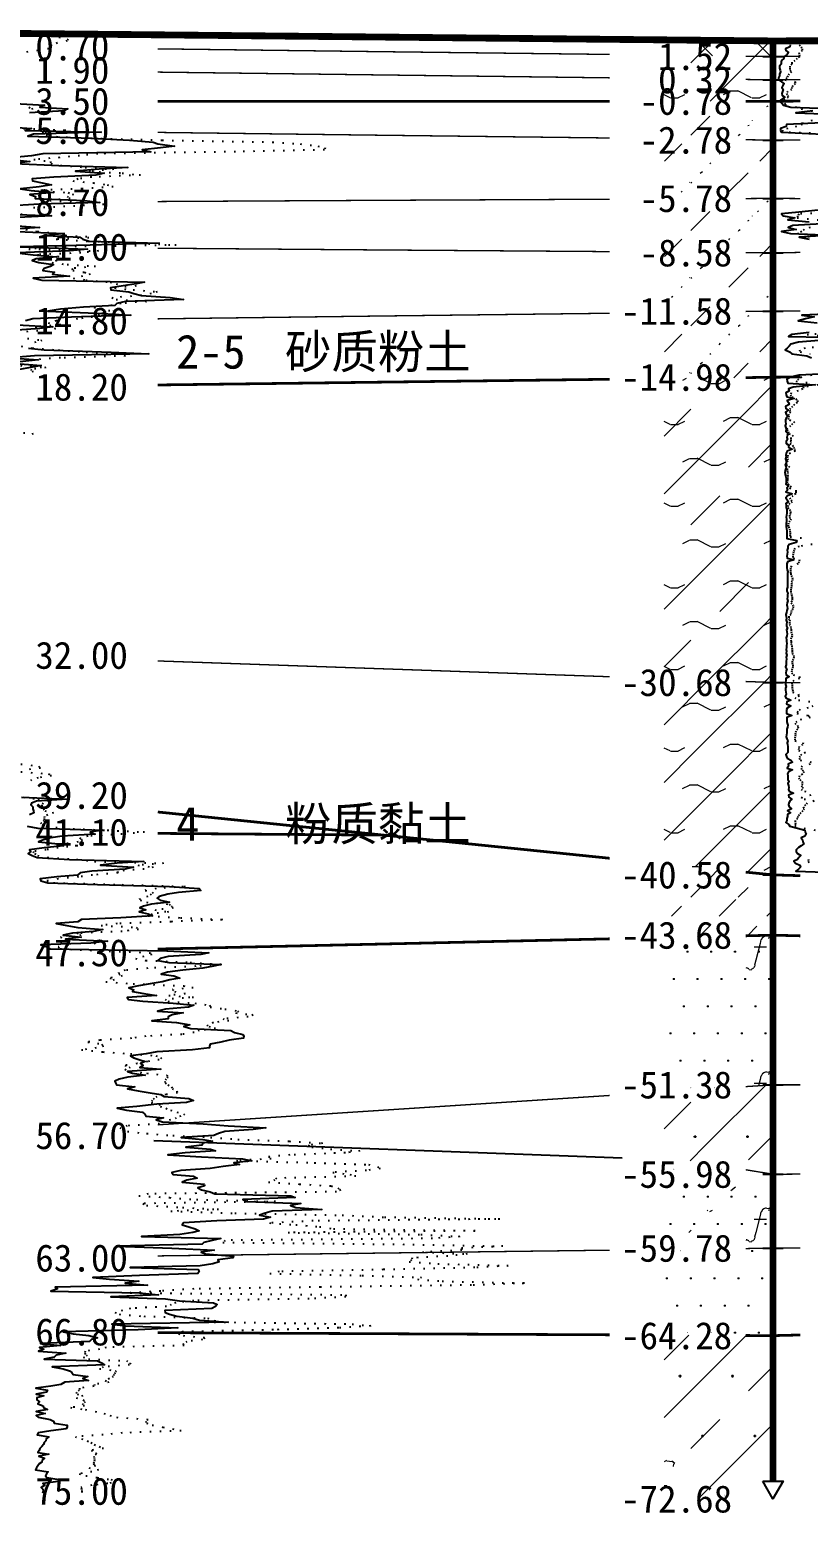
# Model space of a CAD drawing. Extents: x -37 to 3540, y -1485 to 297.
# Drawn here: x 313.9 to 371, y -782.7 to -673.2 of the extents above; entities that cross this region are included whole.
import ezdxf
from ezdxf.enums import TextEntityAlignment as Align

# ---------------------------------------------------------------- set-up
doc = ezdxf.new("R2010")
doc.units = 0
doc.linetypes.add('DOT', pattern=[6.35, 0, -6.35])
for name, color, linetype in [('CURVE', 200, 'CONTINUOUS'), ('HOLE', 41, 'CONTINUOUS'), ('STRATUM', 241, 'CONTINUOUS')]:
    doc.layers.add(name, color=color, linetype=linetype)
doc.layers.add('HATCH', color=7, linetype='CONTINUOUS', lineweight=13)
doc.styles.add('ST', font='')
doc.styles.get('ST').set_extended_font_data('SimSun')
pattern_1 = [(45, (117.408, -891), (-4.24264, 4.24264), [10, 0]), (45, (118.469, -894.182), (-2.12132, 6.36396), [3, -3])]
pattern_2 = [(45, (117.408, -891), (-4.24264, 4.24264), [10, 0]), (45, (118.469, -894.182), (-2.12132, 6.36396), [3, -3]), (26.565, (118.4823, -891.2536), (5.999823, 5.999812), [0.567, -12.849]), (0, (117.9153, -891.2536), (0, 6), [0.567, -5.433]), (26.565, (115.827, -891), (5.999823, 5.999812), [0.567, -12.849]), (0, (116.334, -890.7464), (0, 6), [0.567, -5.433]), (153.435, (117.9153, -891.2536), (-5.999818, -5e-06), [1.134, -12.2826]), (26.565, (121.4823, -888.2536), (5.999823, 5.999812), [0.567, -12.849]), (0, (120.9153, -888.2536), (0, 6), [0.567, -5.433]), (26.565, (118.827, -888), (5.999823, 5.999812), [0.567, -12.849]), (0, (119.334, -887.7464), (0, 6), [0.567, -5.433]), (153.435, (120.9153, -888.2536), (-5.999818, -5e-06), [1.134, -12.2826])]
pattern_3 = [(45, (117.408, -891), (-7e-07, 6.99998), [1.97196, -7.92754]), (45, (120.221, -888.171), (-7e-07, 6.99998), [1.99367, -7.90583]), (45, (122.4757, -885.918), (-7e-07, 6.99998), [1.81361, -8.08588]), (26.565, (117.4082, -887.5), (7, 7), [0.0965, -15.55598]), (36.8699, (118.1082, -886.8), (7, 7), [0.19775, -34.80225]), (315, (120.908, -884.024), (6.99998, 1e-06), [0.03305, -9.86644]), (26.565, (120.9082, -891), (7, 7), [0.14475, -15.50773]), (26.565, (121.6082, -890.3), (7, 7), [0.10528, -15.5472]), (90, (121.958, -889.95), (-7, -5e-07), [0.02877, -6.97123]), (26.565, (122.3082, -889.6), (7, 7), [0.09101, -31.21394]), (36.8699, (123.0082, -888.9), (7, 7), [0.11069, -34.88931]), (45, (123.708, -888.2), (-2e-07, 6.99998), [0.10911, -9.79038]), (315, (124.3223, -887.452), (6.99998, 1e-06), [0.03305, -9.86644]), (36.8699, (118.8082, -886.1), (7, 7), [0.10224, -34.89776]), (53.1301, (119.5082, -885.4), (14, 21), [0.13438, -34.86562]), (53.1301, (120.2082, -884.7), (14, 21), [0.12625, -34.87375])]
pattern_4 = [(82.875, (116.5736, -892.206), (0.000369, 10.0001764), [0.0893, -80.5337]), (143.13, (116.6746, -892.2818), (-29.999964, 20.000054), [0.12627, -49.87373]), (172.875, (116.8518, -892.304), (-70.0002457, 9.9996603), [0.17857, -80.44443]), (206.565, (117.0302, -892.2147), (-9.999705, -9.99969), [0.19954, -22.16046]), (243.435, (117.1195, -892.0363), (9e-06, -9.999696), [0.19954, -22.16146]), (255.964, (117.2088, -891.679), (-0.0002, -9.999501), [0.36813, -40.86287]), (255.964, (117.5188, -890.439), (-0.0002, -9.999501), [1.27838, -39.95262]), (255.964, (117.5873, -890.165), (-0.0002, -9.999501), [0.28235, -40.94865]), (216.87, (117.7775, -889.9108), (-9.999982, -10.000018), [0.12627, -49.87373]), (243.435, (117.6765, -889.9865), (9e-06, -9.999696), [0.19954, -22.16146]), (206.565, (117.956, -889.8215), (-9.999705, -9.99969), [0.19954, -22.16046]), (172.875, (118.1332, -889.8437), (-70.0002457, 9.9996603), [0.17857, -80.44443]), (143.13, (118.2342, -889.9194), (-29.999964, 20.000054), [0.12627, -49.87373]), (82.875, (118.2231, -890.008), (0.000369, 10.0001764), [0.0893, -80.5337]), (0, (117.078, -890.66), (0, 10), [0.89286, -9.10714]), (0, (117.4332, -891), (1, 2), [0, -1.75]), (0, (117.4082, -890.975), (1, 2), [0, -1.75]), (0, (117.4082, -891), (1, 2), [0, -1.75]), (0, (117.3832, -891), (1, 2), [0, -1.75]), (0, (117.4082, -891.025), (1, 2), [0, -1.75])]
pattern_5 = [(82.875, (115.572, -893.6533), (0.000812, 22.000388), [0.1964, -177.1742]), (143.13, (115.7943, -893.82), (-65.99992, 44.00012), [0.2778, -109.7222]), (172.875, (116.184, -893.8687), (-154.00054, 21.999253), [0.3929, -176.9777]), (206.565, (116.577, -893.672), (-21.99935, -21.9993), [0.439, -48.753]), (243.435, (116.773, -893.28), (2e-05, -21.99933), [0.439, -48.7552]), (255.964, (116.9695, -892.494), (-0.00044, -21.9989), [0.8099, -89.8983]), (255.964, (117.6516, -889.7656), (-0.00044, -21.9989), [2.8124, -87.8958]), (255.964, (117.802, -889.163), (-0.00044, -21.9989), [0.6212, -90.087]), (216.87, (118.2208, -888.6037), (-21.99996, -22.00004), [0.2778, -109.7222]), (243.435, (117.999, -888.77), (2e-05, -21.99933), [0.439, -48.7552]), (206.565, (118.613, -888.407), (-21.99935, -21.9993), [0.439, -48.753]), (172.875, (119.0032, -888.456), (-154.00054, 21.999253), [0.3929, -176.9777]), (143.13, (119.2255, -888.6228), (-65.99992, 44.00012), [0.2778, -109.7222]), (82.875, (119.201, -888.8177), (0.000812, 22.000388), [0.1964, -177.1742]), (0, (116.683, -890.252), (0, 22), [1.9643, -20.0357]), (0, (117.463, -891), (2.2, 4.4), [0, -3.85]), (0, (117.408, -890.945), (2.2, 4.4), [0, -3.85]), (0, (117.408, -891), (2.2, 4.4), [0, -3.85]), (0, (117.353, -891), (2.2, 4.4), [0, -3.85]), (0, (117.408, -891.055), (2.2, 4.4), [0, -3.85])]

msp = doc.modelspace()

# ---------------------------------------------------------------- hatches: boundary and pattern name
at = {"layer": 'HATCH'}
h = msp.add_hatch(dxfattribs=at)
h.set_pattern_fill('STT', color=50, style=0)
h.set_pattern_definition([(45, (117.4082, -891), (-2.12132, 2.12132), [10, 0]), (135, (117.4082, -891), (-2.12132, -2.12132), [10, 0])])
h.paths.add_polyline_path([(368.46, -674.07), (360.46, -673.99), (360.46, -675.11), (368.46, -675.21)])
h.paths.add_polyline_path([(359.25, -676.7), (365.94, -676.7), (365.94, -673.78), (359.25, -673.78)], flags=9)
h = msp.add_hatch(dxfattribs=at)
h.set_pattern_fill('FZNT', color=32, style=0)
h.set_pattern_definition(pattern_1)
h.paths.add_polyline_path([(368.46, -675.21), (360.46, -675.11), (360.46, -676.83), (368.46, -676.92)])
h.paths.add_polyline_path([(359.25, -678.41), (365.95, -678.41), (365.95, -675.48), (359.25, -675.48)], flags=9)
h.paths.add_polyline_path([(359.25, -676.7), (365.94, -676.7), (365.94, -673.78), (359.25, -673.78)], flags=9)
h = msp.add_hatch(dxfattribs=at)
h.set_pattern_fill('YNFNT', color=251, style=0)
h.set_pattern_definition(pattern_2)
h.paths.add_polyline_path([(368.46, -676.92), (360.46, -676.83), (360.46, -678.5), (368.46, -678.5)])
h.paths.add_polyline_path([(357.82, -679.99), (365.95, -679.99), (365.95, -677.05), (357.82, -677.05)], flags=9)
h.paths.add_polyline_path([(359.25, -678.41), (365.95, -678.41), (365.95, -675.48), (359.25, -675.48)], flags=9)
h = msp.add_hatch(dxfattribs=at)
h.set_pattern_fill('SZFT', color=52, style=0)
h.set_pattern_definition(pattern_3)
h.paths.add_polyline_path([(368.46, -678.5), (360.46, -678.5), (360.46, -681.25), (368.46, -681.35)])
h.paths.add_polyline_path([(357.82, -682.84), (365.95, -682.84), (365.95, -679.91), (357.82, -679.91)], flags=9)
h.paths.add_polyline_path([(357.82, -679.99), (365.95, -679.99), (365.95, -677.05), (357.82, -677.05)], flags=9)
h = msp.add_hatch(dxfattribs=at)
h.set_pattern_fill('SZFT', color=52, style=0)
h.set_pattern_definition(pattern_3)
h.paths.add_polyline_path([(368.46, -681.35), (360.46, -681.25), (360.46, -685.68), (368.46, -685.64)])
h.paths.add_polyline_path([(357.82, -687.13), (365.95, -687.13), (365.95, -684.2), (357.82, -684.2)], flags=9)
h.paths.add_polyline_path([(357.82, -682.84), (365.95, -682.84), (365.95, -679.91), (357.82, -679.91)], flags=9)
h = msp.add_hatch(dxfattribs=at)
h.set_pattern_fill('SZFT', color=52, style=0)
h.set_pattern_definition(pattern_3)
h.paths.add_polyline_path([(368.46, -685.64), (360.46, -685.68), (360.46, -689.58), (368.46, -689.64)])
h.paths.add_polyline_path([(357.82, -691.13), (365.95, -691.13), (365.95, -688.2), (357.82, -688.2)], flags=9)
h.paths.add_polyline_path([(357.82, -687.13), (365.95, -687.13), (365.95, -684.2), (357.82, -684.2)], flags=9)
h = msp.add_hatch(dxfattribs=at)
h.set_pattern_fill('SZFT', color=52, style=0)
h.set_pattern_definition(pattern_3)
h.paths.add_polyline_path([(368.46, -689.64), (360.46, -689.58), (360.46, -694.03), (368.46, -693.92)])
h.paths.add_polyline_path([(356.39, -695.41), (365.95, -695.41), (365.95, -692.48), (356.39, -692.48)], flags=9)
h.paths.add_polyline_path([(357.82, -691.13), (365.95, -691.13), (365.95, -688.2), (357.82, -688.2)], flags=9)
h = msp.add_hatch(dxfattribs=at)
h.set_pattern_fill('SZFT', color=52, style=0)
h.set_pattern_definition(pattern_3)
h.paths.add_polyline_path([(368.46, -693.92), (360.46, -694.03), (360.46, -698.88), (368.46, -698.78)])
h.paths.add_polyline_path([(356.39, -700.27), (365.95, -700.27), (365.95, -697.34), (356.39, -697.34)], flags=9)
h.paths.add_polyline_path([(356.39, -695.41), (365.95, -695.41), (365.95, -692.48), (356.39, -692.48)], flags=9)
h = msp.add_hatch(dxfattribs=at)
h.set_pattern_fill('YNFNT', color=251, style=0)
h.set_pattern_definition(pattern_2)
h.paths.add_polyline_path([(368.46, -698.78), (360.46, -698.88), (360.46, -720.93), (368.46, -721.21)])
h.paths.add_polyline_path([(356.39, -722.7), (365.95, -722.7), (365.95, -719.77), (356.39, -719.77)], flags=9)
h.paths.add_polyline_path([(356.39, -700.27), (365.95, -700.27), (365.95, -697.34), (356.39, -697.34)], flags=9)
h = msp.add_hatch(dxfattribs=at)
h.set_pattern_fill('YNNT', color=251, style=0)
h.set_pattern_definition([(45, (117.4082, -891), (-2.12132, 2.12132), [10, 0]), (26.565, (118.4823, -891.2536), (5.999823, 5.999812), [0.567, -12.849]), (0, (117.9153, -891.2536), (0, 6), [0.567, -5.433]), (26.565, (115.827, -891), (5.999823, 5.999812), [0.567, -12.849]), (0, (116.334, -890.7464), (0, 6), [0.567, -5.433]), (153.435, (117.9153, -891.2536), (-5.999818, -5e-06), [1.134, -12.2826]), (26.565, (121.4823, -888.2536), (5.999823, 5.999812), [0.567, -12.849]), (0, (120.9153, -888.2536), (0, 6), [0.567, -5.433]), (26.565, (118.827, -888), (5.999823, 5.999812), [0.567, -12.849]), (0, (119.334, -887.7464), (0, 6), [0.567, -5.433]), (153.435, (120.9153, -888.2536), (-5.999818, -5e-06), [1.134, -12.2826])])
h.paths.add_polyline_path([(368.46, -721.21), (360.46, -720.93), (360.46, -734.53), (368.46, -735.35)])
h.paths.add_polyline_path([(356.39, -736.84), (365.95, -736.84), (365.95, -733.91), (356.39, -733.91)], flags=9)
h.paths.add_polyline_path([(356.39, -722.7), (365.95, -722.7), (365.95, -719.77), (356.39, -719.77)], flags=9)
h = msp.add_hatch(dxfattribs=at)
h.set_pattern_fill('NZFT', color=52, style=0)
h.set_pattern_definition([(45, (117.408, -891), (-6e-07, 6.99998), [0.9473, -8.9522]), (45, (118.808, -889.6), (-6e-07, 6.99998), [0.9869, -8.9126]), (45, (120.208, -888.2), (-6e-07, 6.99998), [1.06018, -8.83931]), (45, (121.608, -886.8), (-6e-07, 6.99998), [0.94918, -8.95032]), (45, (123.008, -885.4), (-6e-07, 6.99998), [1.0365, -8.863]), (45, (120.908, -891), (-6e-07, 6.99998), [1.01335, -8.88615]), (45, (122.308, -889.6), (-6e-07, 6.99998), [1.07896, -12.12037]), (45, (123.708, -888.2), (-6e-07, 6.99998), [0.99882, -8.90067]), (45, (118.108, -886.8), (-4e-07, 6.99998), [1.05533, -8.84416]), (45, (119.508, -885.4), (-4e-07, 6.99998), [1.0365, -8.863])])
h.paths.add_polyline_path([(368.46, -735.35), (360.46, -734.53), (360.46, -739.96), (368.46, -739.78)])
h.paths.add_polyline_path([(356.39, -741.27), (365.95, -741.27), (365.95, -738.34), (356.39, -738.34)], flags=9)
h.paths.add_polyline_path([(356.39, -736.84), (365.95, -736.84), (365.95, -733.91), (356.39, -733.91)], flags=9)
h = msp.add_hatch(dxfattribs=at)
h.set_pattern_fill('FS', color=142, style=0)
h.set_pattern_definition(pattern_4)
h.paths.add_polyline_path([(368.46, -739.78), (360.46, -739.96), (360.46, -751.3), (368.46, -750.78)])
h.paths.add_polyline_path([(356.39, -752.27), (365.95, -752.27), (365.95, -749.34), (356.39, -749.34)], flags=9)
h.paths.add_polyline_path([(356.39, -741.27), (365.95, -741.27), (365.95, -738.34), (356.39, -738.34)], flags=9)
h = msp.add_hatch(dxfattribs=at)
h.set_pattern_fill('FZNT', color=32, style=0)
h.set_pattern_definition(pattern_1)
h.paths.add_polyline_path([(368.46, -750.78), (360.46, -751.3), (360.46, -756.04), (368.46, -757.35)])
h.paths.add_polyline_path([(356.39, -758.84), (365.95, -758.84), (365.95, -755.91), (356.39, -755.91)], flags=9)
h.paths.add_polyline_path([(356.39, -752.27), (365.95, -752.27), (365.95, -749.34), (356.39, -749.34)], flags=9)
h = msp.add_hatch(dxfattribs=at)
h.set_pattern_fill('FS', color=32, scale=2.2, style=0)
h.set_pattern_definition(pattern_5)
h.paths.add_polyline_path([(368.46, -750.78), (360.46, -751.3), (360.46, -756.04), (368.46, -757.35)])
h.paths.add_polyline_path([(356.39, -758.84), (365.95, -758.84), (365.95, -755.91), (356.39, -755.91)], flags=9)
h.paths.add_polyline_path([(356.39, -752.27), (365.95, -752.27), (365.95, -749.34), (356.39, -749.34)], flags=9)
h = msp.add_hatch(dxfattribs=at)
h.set_pattern_fill('FS', color=142, style=0)
h.set_pattern_definition(pattern_4)
h.paths.add_polyline_path([(368.46, -757.35), (360.46, -756.04), (360.46, -762.88), (368.46, -762.78)])
h.paths.add_polyline_path([(356.39, -764.27), (365.95, -764.27), (365.95, -761.34), (356.39, -761.34)], flags=9)
h.paths.add_polyline_path([(356.39, -758.84), (365.95, -758.84), (365.95, -755.91), (356.39, -755.91)], flags=9)
h = msp.add_hatch(dxfattribs=at)
h.set_pattern_fill('SZFT', color=142, scale=2.2, style=0)
h.set_pattern_definition([(45, (117.408, -891), (-2e-06, 15.39996), [4.3383, -17.4406]), (45, (123.597, -884.777), (-2e-06, 15.39996), [4.3861, -17.3928]), (45, (128.557, -879.819), (-2e-06, 15.39996), [3.9899, -17.7889]), (26.565, (117.408, -883.3), (15.4, 15.4), [0.2123, -34.22315]), (36.8699, (118.9482, -881.76), (15.4, 15.4), [0.43504, -76.56496]), (315, (125.108, -875.653), (15.39996, 3e-06), [0.0727, -21.7062]), (26.565, (125.108, -891), (15.4, 15.4), [0.31845, -34.117]), (26.565, (126.648, -889.46), (15.4, 15.4), [0.2316, -34.2038]), (90, (127.418, -888.69), (-15.4, -1e-06), [0.0633, -15.3367]), (26.565, (128.188, -887.92), (15.4, 15.4), [0.2002, -68.6707]), (36.8699, (129.7282, -886.38), (15.4, 15.4), [0.2435, -76.7565]), (45, (131.268, -884.84), (-5e-07, 15.39996), [0.24005, -21.53884]), (315, (132.619, -883.195), (15.39996, 3e-06), [0.0727, -21.7062]), (36.8699, (120.4882, -880.22), (15.4, 15.4), [0.2249, -76.7751]), (53.1301, (122.0282, -878.68), (30.8, 46.2), [0.29564, -76.70436]), (53.1301, (123.5682, -877.14), (30.8, 46.2), [0.27774, -76.72226])])
h.paths.add_polyline_path([(368.46, -757.35), (360.46, -756.04), (360.46, -762.88), (368.46, -762.78)])
h.paths.add_polyline_path([(356.39, -764.27), (365.95, -764.27), (365.95, -761.34), (356.39, -761.34)], flags=9)
h.paths.add_polyline_path([(356.39, -758.84), (365.95, -758.84), (365.95, -755.91), (356.39, -755.91)], flags=9)
h = msp.add_hatch(dxfattribs=at)
h.set_pattern_fill('FS', color=142, style=0)
h.set_pattern_definition(pattern_4)
h.paths.add_polyline_path([(368.46, -762.78), (360.46, -762.88), (360.46, -769.17), (368.46, -769.21)])
h.paths.add_polyline_path([(356.39, -770.7), (365.95, -770.7), (365.95, -767.77), (356.39, -767.77)], flags=9)
h.paths.add_polyline_path([(356.39, -764.27), (365.95, -764.27), (365.95, -761.34), (356.39, -761.34)], flags=9)
h = msp.add_hatch(dxfattribs=at)
h.set_pattern_fill('FZNT', color=32, style=0)
h.set_pattern_definition(pattern_1)
h.paths.add_polyline_path([(368.46, -769.21), (360.46, -769.17), (360.46, -781.21), (368.46, -781.21), (367.71, -779.91), (368.46, -779.91)])
h.paths.add_polyline_path([(356.39, -782.7), (365.95, -782.7), (365.95, -779.77), (356.39, -779.77)], flags=9)
h.paths.add_polyline_path([(356.39, -770.7), (365.95, -770.7), (365.95, -767.77), (356.39, -767.77)], flags=9)
h = msp.add_hatch(dxfattribs=at)
h.set_pattern_fill('FS', color=32, scale=2.2, style=0)
h.set_pattern_definition(pattern_5)
h.paths.add_polyline_path([(368.46, -769.21), (360.46, -769.17), (360.46, -781.21), (368.46, -781.21), (367.71, -779.91), (368.46, -779.91)])
h.paths.add_polyline_path([(356.39, -782.7), (365.95, -782.7), (365.95, -779.77), (356.39, -779.77)], flags=9)
h.paths.add_polyline_path([(356.39, -770.7), (365.95, -770.7), (365.95, -767.77), (356.39, -767.77)], flags=9)

# ---------------------------------------------------------------- linework, layer by layer
at = {"layer": 'CURVE', "color": 100, "linetype": 'DOT', "ltscale": 0.1}
for points in [[(315.99, -673.79), (316.68, -673.93), (316.61, -674.07), (315.88, -674.21), (315.48, -674.36), (315.34, -674.5), (315.25, -674.64), (314.44, -674.78), (313.35, -674.93)], [(370.38, -674.35), (370.53, -674.5), (370.61, -674.64), (370.61, -674.78), (370.35, -674.93), (370.39, -675.07), (370.4, -675.21), (370.23, -675.35), (370.07, -675.5), (369.84, -675.64), (369.84, -675.78), (369.7, -675.92), (369.69, -676.07), (369.71, -676.21), (369.82, -676.35), (369.66, -676.5), (369.54, -676.64), (369.49, -676.78), (369.33, -676.92), (370.1, -677.07), (370.09, -677.21), (369.93, -677.35), (369.84, -677.5), (369.83, -677.64), (369.54, -677.78), (369.46, -677.93), (369.53, -678.07), (369.58, -678.21), (369.32, -678.35), (369.03, -678.5), (369.31, -678.64), (369.36, -678.78), (370.19, -678.93), (370.52, -679.07), (371.33, -679.21)], [(313.78, -678.93), (314.07, -679.07), (313.43, -679.21)], [(313.38, -680.5), (316.51, -680.64), (314.77, -680.78), (315.13, -680.93), (315.05, -681.07), (318.33, -681.21), (323.58, -681.36), (331.68, -681.5), (333.73, -681.64), (335.02, -681.79), (335.56, -681.93), (335.51, -682.07), (328.96, -682.21), (318.85, -682.36), (317.51, -682.5), (316.05, -682.64), (314.15, -682.78), (315.36, -682.93), (315.4, -683.07), (316.1, -683.21), (317.92, -683.36), (320, -683.5), (318.21, -683.64), (320.65, -683.78), (321.99, -683.93), (318.4, -684.07), (317.41, -684.21), (317.01, -684.36), (318.51, -684.5), (319.53, -684.64), (319.97, -684.79), (317.7, -684.93), (314.11, -685.07), (316.68, -685.21), (317.06, -685.36), (316.59, -685.5), (316.81, -685.64), (315.33, -685.79), (317.73, -685.93), (319.35, -686.07), (317.17, -686.21), (313.78, -686.36)], [(371.35, -679.92), (370.62, -680.07), (370.6, -680.21), (370.18, -680.35), (369.55, -680.5), (369.1, -680.64), (369.64, -680.78), (375.44, -680.93)], [(313.19, -686.79), (313.99, -686.93), (313.84, -687.07)], [(374.26, -686.64), (370.36, -686.78), (370.27, -686.92), (370.24, -687.07), (371.75, -687.21)], [(313.55, -687.93), (314.42, -688.07), (315.86, -688.21), (316.48, -688.36), (318.92, -688.5), (315.8, -688.64), (318.15, -688.78), (321.85, -688.93), (324.62, -689.07), (315.79, -689.21), (313.78, -689.36), (318.9, -689.5), (317.61, -689.64), (314.41, -689.78), (316.39, -689.93), (315.88, -690.07), (315.83, -690.21), (315.48, -690.36), (316.6, -690.5), (318.69, -690.64), (316.94, -690.79), (317.02, -690.93), (317.87, -691.07), (318.29, -691.21), (317.73, -691.36), (317.05, -691.5), (317.97, -691.64), (319.76, -691.79), (320.2, -691.93), (321.66, -692.07), (320.08, -692.21), (321.45, -692.36), (323.22, -692.5), (322.76, -692.64), (322.05, -692.78), (319.89, -692.93), (320.2, -693.07), (322.43, -693.21), (320.55, -693.36), (319.91, -693.5), (318.59, -693.64), (318.9, -693.78), (320.06, -693.93), (319.21, -694.07), (318.98, -694.21), (318.47, -694.36), (317.37, -694.5), (315.79, -694.64), (315.21, -694.78), (316.13, -694.93), (314.26, -695.07), (315.75, -695.21), (314.44, -695.36), (312.89, -695.5)], [(371.19, -687.78), (370.74, -687.92), (370.58, -688.07), (370.27, -688.21), (371.84, -688.35), (370.78, -688.5), (371.43, -688.64)], [(313.68, -695.93), (314.75, -696.07), (314.3, -696.21), (313.6, -696.36)], [(373.84, -695.5), (370.98, -695.64), (372.41, -695.78)], [(313.21, -696.5), (314.04, -696.64), (315.93, -696.78), (318, -696.93), (320.03, -697.07), (320.89, -697.21), (316.1, -697.36), (314.04, -697.5), (313.84, -697.64)], [(372.91, -696.5), (370.83, -696.64), (370.41, -696.78), (370.46, -696.92), (371.19, -697.07)], [(313.16, -697.93), (315.03, -698.07), (313.91, -698.21), (314.1, -698.36), (313.64, -698.5)], [(371.78, -699.35), (370.73, -699.5), (370.65, -699.64), (370.31, -699.78), (369.8, -699.93), (369.74, -700.07), (369.83, -700.21), (370.15, -700.35), (370.25, -700.5), (370.26, -700.64), (370.03, -700.78), (369.9, -700.92), (369.75, -701.07), (369.67, -701.21), (369.74, -701.35), (369.58, -701.5), (369.63, -701.64), (369.57, -701.78), (369.67, -701.92), (370.03, -702.07), (369.9, -702.21), (369.75, -702.35), (369.48, -702.5), (369.5, -702.64), (369.57, -702.78), (369.62, -702.93), (369.94, -703.07), (369.76, -703.21), (369.76, -703.35), (369.79, -703.5), (369.71, -703.64), (369.9, -703.78), (370, -703.92), (370.03, -704.07), (370.09, -704.21), (369.74, -704.35), (369.54, -704.5), (369.52, -704.64), (369.51, -704.78), (369.56, -704.93), (369.43, -705.07), (369.44, -705.21), (369.67, -705.35), (369.51, -705.5), (369.5, -705.64), (369.54, -705.78), (369.52, -705.92), (369.56, -706.07), (369.52, -706.21), (369.52, -706.35), (369.48, -706.5), (369.55, -706.64), (369.8, -706.78), (369.68, -706.92), (370.15, -707.07), (370.13, -707.21), (370.13, -707.35), (369.92, -707.5), (369.7, -707.64), (369.79, -707.78), (369.87, -707.93), (369.7, -708.07), (369.57, -708.21), (369.55, -708.35), (369.68, -708.5), (369.74, -708.64), (369.74, -708.78), (369.67, -708.92), (369.66, -709.07), (369.8, -709.21), (369.7, -709.35), (369.6, -709.5), (369.58, -709.64), (369.59, -709.78), (369.67, -709.93), (369.7, -710.07), (369.72, -710.21), (369.71, -710.35), (369.73, -710.5), (371.11, -710.64)], [(371.28, -698.64), (370.57, -698.78), (370.33, -698.92), (370.15, -699.07), (371.22, -699.21)], [(312.65, -702.78), (314.1, -702.93), (313.64, -703.07)], [(371.35, -711.07), (370.39, -711.21), (370.06, -711.35), (370.01, -711.5), (369.96, -711.64), (369.94, -711.78), (369.91, -711.92), (369.94, -712.07), (370.42, -712.21), (370.37, -712.35), (370.31, -712.5), (369.83, -712.64), (369.75, -712.78), (369.75, -712.93), (369.75, -713.07), (369.76, -713.21), (369.79, -713.35), (369.87, -713.5), (369.9, -713.64), (369.86, -713.78), (369.81, -713.92), (369.83, -714.07), (369.8, -714.21), (369.78, -714.35), (369.76, -714.5), (369.79, -714.64), (369.83, -714.78), (369.86, -714.93), (369.88, -715.07), (369.85, -715.21), (369.78, -715.35), (369.91, -715.5), (369.97, -715.64), (369.91, -715.78), (369.83, -715.92), (369.79, -716.07), (369.77, -716.21), (369.63, -716.35), (369.62, -716.5), (369.69, -716.64), (369.68, -716.78), (369.68, -716.92), (369.74, -717.07), (369.78, -717.21), (369.8, -717.35), (369.8, -717.5), (369.84, -717.64), (369.87, -717.78), (369.8, -717.93), (369.76, -718.07), (369.8, -718.21), (369.78, -718.35), (369.85, -718.5), (369.84, -718.64), (369.87, -718.78), (369.86, -718.92), (369.88, -719.07), (369.96, -719.21), (369.99, -719.35), (369.94, -719.5), (369.87, -719.64), (369.88, -719.78), (369.91, -719.92), (369.92, -720.07), (369.87, -720.21), (369.84, -720.35), (369.82, -720.5), (369.94, -720.64), (370.42, -720.78), (370.41, -720.92), (369.99, -721.07), (369.85, -721.21), (369.86, -721.35), (369.87, -721.5), (369.87, -721.64), (369.91, -721.78), (369.9, -721.92), (370.32, -722.07), (370.39, -722.21), (370.06, -722.35), (370.34, -722.5), (371.31, -722.64)], [(371.4, -722.93), (371.04, -723.07), (370.45, -723.21), (370.3, -723.35), (370.21, -723.5), (371.05, -723.64), (371.2, -723.78), (370.55, -723.93), (370.21, -724.07), (370.07, -724.21), (370.25, -724.35), (370.31, -724.5), (370.26, -724.64), (370.13, -724.78), (370.09, -724.92), (370.11, -725.07), (370.09, -725.21), (370.07, -725.35), (370.07, -725.5), (370.69, -725.64), (370.64, -725.78), (370.39, -725.92), (370.35, -726.07), (370.33, -726.21), (370.84, -726.35), (370.55, -726.5), (370.45, -726.64), (370.38, -726.78), (370.45, -726.92), (371.29, -727.07)], [(313.2, -727.21), (314.49, -727.36), (314.64, -727.5), (313.56, -727.64)], [(313.2, -727.78), (315.23, -727.93), (315.45, -728.07), (314.47, -728.21), (313.99, -728.36), (313.77, -728.5)], [(371.19, -727.21), (370.61, -727.35), (370.52, -727.5), (370.6, -727.64), (370.75, -727.78), (370.62, -727.93), (370.42, -728.07), (370.37, -728.21), (370.43, -728.35), (370.59, -728.5), (370.63, -728.64), (370.55, -728.78), (370.68, -728.93), (370.52, -729.07), (370.78, -729.21), (371.43, -729.35)], [(313.34, -729.64), (314.44, -729.79), (315.36, -729.93), (314.84, -730.07), (314.73, -730.21), (314.74, -730.36), (314.86, -730.5), (314.96, -730.64), (315.59, -730.78), (315.17, -730.93), (314.94, -731.07), (314.91, -731.21), (314.92, -731.36), (314.66, -731.5), (314.77, -731.64), (315.03, -731.78), (316.31, -731.93), (319.55, -732.07), (322.29, -732.21), (320.65, -732.36), (318.11, -732.5), (317.51, -732.64), (317.72, -732.78), (317.4, -732.93), (316.47, -733.07), (317.39, -733.21), (315.95, -733.36), (315.06, -733.5), (314.09, -733.64), (314.21, -733.79), (314.41, -733.93), (315.16, -734.07), (317.29, -734.21), (318.61, -734.36), (323.67, -734.5), (321.8, -734.64), (322.92, -734.79), (322.26, -734.93), (320.3, -735.07), (320.33, -735.21), (318.46, -735.36), (317.43, -735.5), (315.94, -735.64), (315.1, -735.78), (315.6, -735.93), (320.62, -736.07), (325.27, -736.21), (323.14, -736.36), (322.32, -736.5), (322.91, -736.64), (322.78, -736.78), (322.52, -736.93), (321.91, -737.07), (321.97, -737.21), (322.42, -737.36), (324.09, -737.5), (324.23, -737.64), (324.38, -737.78), (323.03, -737.93), (324.05, -738.07), (322.85, -738.21), (322.55, -738.36), (324.93, -738.5), (328.02, -738.64), (324.24, -738.79), (320.28, -738.93), (319.09, -739.07), (321.67, -739.21), (321.85, -739.36), (320.64, -739.5), (317.33, -739.64), (317.61, -739.79), (316.11, -739.93), (316.7, -740.07), (316.17, -740.21), (316.08, -740.36), (316.7, -740.5), (315.95, -740.64), (316.08, -740.78), (318.96, -740.93), (322.66, -741.07), (322.81, -741.21), (322.24, -741.36), (321.61, -741.5), (322.39, -741.64), (325.64, -741.78), (327.92, -741.93), (326.06, -742.07), (322.52, -742.21), (320.87, -742.36), (320.37, -742.5), (320.39, -742.64), (320.63, -742.78), (319.74, -742.93), (320.05, -743.07), (319.44, -743.21), (321.44, -743.36), (325.14, -743.5), (325.86, -743.64), (324.33, -743.79), (324.48, -743.93), (325.27, -744.07), (324.06, -744.21), (325.89, -744.36), (323.8, -744.5), (323.99, -744.64), (325.97, -744.79), (327.07, -744.93), (327.11, -745.07), (328.18, -745.21), (329.2, -745.36), (328.98, -745.5), (330.26, -745.64), (329.9, -745.78), (328.05, -745.93), (328.48, -746.07), (327.34, -746.21), (326.88, -746.36), (327, -746.5), (327.49, -746.64), (326.31, -746.78), (325.92, -746.93), (325.03, -747.07), (322.39, -747.21), (321.32, -747.36), (318.99, -747.5), (318.11, -747.64), (319.13, -747.78), (319.27, -747.93), (318.74, -748.07), (317.65, -748.21), (319.23, -748.36), (321.25, -748.5), (323.11, -748.64), (323.52, -748.79), (323.37, -748.93), (322.5, -749.07), (321.74, -749.21), (320.83, -749.36), (321.24, -749.5), (320.83, -749.64), (321.24, -749.79), (322.44, -749.93), (323.92, -750.07), (324, -750.21), (323.88, -750.36), (323.77, -750.5), (323.8, -750.64), (324, -750.78), (324.26, -750.93), (324.33, -751.07), (324.66, -751.21), (324.7, -751.36), (323.87, -751.5), (323.19, -751.64), (322.98, -751.78), (322.88, -751.93), (322.78, -752.07), (323.36, -752.21), (323.44, -752.36), (323.85, -752.5), (324.2, -752.64), (324.66, -752.78), (325.23, -752.93), (324.94, -753.07), (324.62, -753.21), (324.19, -753.36), (323.61, -753.5), (323.38, -753.64), (321.02, -753.79), (320.48, -753.93), (320.63, -754.07), (321.03, -754.21), (322.44, -754.36), (324.36, -754.5), (327.13, -754.64), (329.13, -754.79), (332.91, -754.93), (335.35, -755.07), (334.31, -755.21), (334.57, -755.36), (335.95, -755.5), (338.11, -755.64), (337.04, -755.78), (332.95, -755.93), (331.39, -756.07), (331.59, -756.21), (329.04, -756.36), (334.76, -756.5), (338.75, -756.64), (339.4, -756.78), (339.59, -756.93), (338.59, -757.07), (336.11, -757.21), (337.37, -757.36), (337.81, -757.5), (331.98, -757.64), (331.87, -757.78), (331.39, -757.93), (333.68, -758.07), (336, -758.21), (336.48, -758.36), (336.71, -758.5), (336.38, -758.64), (322.56, -758.79), (321.87, -758.93), (324.11, -759.07), (326.11, -759.21), (331.9, -759.36), (322.17, -759.5), (322.43, -759.64), (325.07, -759.79), (327.71, -759.93), (324.22, -760.07), (328.91, -760.21), (336.8, -760.36), (339.91, -760.5), (348.38, -760.64), (334.68, -760.78), (331.47, -760.93), (333.39, -761.07), (335.15, -761.21), (336.17, -761.36), (346.57, -761.5), (332.83, -761.64), (342.58, -761.78), (345.44, -761.93), (343.45, -762.07), (328.21, -762.21), (328.03, -762.36), (341.27, -762.5), (348.61, -762.64), (345.57, -762.78), (345.6, -762.93), (342.71, -763.07), (345.98, -763.21), (344.58, -763.36), (341.94, -763.5), (341.91, -763.64), (341.72, -763.79), (343.83, -763.93), (349, -764.07), (346.55, -764.21), (339.81, -764.36), (332.18, -764.5), (331.5, -764.64), (338.27, -764.79), (342.64, -764.93), (342.35, -765.07), (344.16, -765.21), (350.21, -765.36), (346.32, -765.5), (335.21, -765.64), (325.91, -765.78), (323.47, -765.93), (321.24, -766.07), (337.08, -766.21), (337.07, -766.36), (334.39, -766.5), (325.9, -766.64), (324.59, -766.79), (324.25, -766.93), (323.91, -767.07), (321.25, -767.21), (320.67, -767.36), (320.1, -767.5), (320.42, -767.64), (322.23, -767.79), (326.9, -767.93), (327.45, -768.07), (327.41, -768.21), (337.55, -768.36), (338.9, -768.5), (336.55, -768.64), (331.75, -768.78), (325.07, -768.93), (324.79, -769.07), (325.13, -769.21), (326.72, -769.36), (326.55, -769.5), (325.4, -769.64), (325.1, -769.79), (325.19, -769.93), (319.47, -770.07), (318.98, -770.21), (317.93, -770.36), (317.88, -770.5), (318.08, -770.64), (317.78, -770.78), (318.17, -770.93), (320.95, -771.07), (321.25, -771.21), (321.18, -771.36), (319.25, -771.5), (318.98, -771.64), (320.21, -771.79), (320.13, -771.93), (320.03, -772.07), (319.99, -772.21), (319.7, -772.36), (319.39, -772.5), (319.66, -772.64), (318.6, -772.79), (318.56, -772.93), (317.51, -773.07), (317.49, -773.21), (317.26, -773.36), (317.34, -773.5), (317.75, -773.64), (317.27, -773.78), (317.76, -773.93), (317.93, -774.07), (317.7, -774.21), (317.88, -774.36), (316.84, -774.5), (317.93, -774.64), (318.65, -774.79), (319.3, -774.93), (319.73, -775.07), (320.22, -775.21), (322.52, -775.36), (322.38, -775.5), (322.42, -775.64), (322.85, -775.78), (323.62, -775.93), (324.35, -776.07), (324.98, -776.21), (320.64, -776.36), (319.25, -776.5), (317.2, -776.64), (317.66, -776.79), (318.08, -776.93), (318.34, -777.07), (318.59, -777.21), (318.96, -777.36), (319.26, -777.5), (318.36, -777.64), (318.71, -777.79), (318.74, -777.93), (318.57, -778.07), (318.59, -778.21), (318.61, -778.36), (318.57, -778.5), (318.52, -778.64), (318.69, -778.78), (318.19, -778.93), (318.9, -779.07), (318.42, -779.21), (317.49, -779.36), (317.98, -779.5), (318.81, -779.64), (319.81, -779.79), (320.57, -779.93), (319.59, -780.07), (318.41, -780.21), (317.64, -780.36), (317.65, -780.5), (317.68, -780.64), (317.68, -780.78)], [(371.25, -729.5), (370.54, -729.64), (370.74, -729.78), (371.48, -729.92), (370.98, -730.07), (370.86, -730.21), (370.69, -730.35), (370.75, -730.5), (370.65, -730.64), (370.51, -730.78), (370.39, -730.92), (370.29, -731.07), (370.26, -731.21), (370.08, -731.35), (370.1, -731.5), (370.13, -731.64), (370.03, -731.78), (370.73, -731.92), (371.6, -732.07)], [(371.06, -734.21), (371.05, -734.35), (371.16, -734.5)]]:
    msp.add_lwpolyline(points, dxfattribs=at)
at = {"layer": 'CURVE', "color": 30, "linetype": 'Continuous'}
for points in [[(369.72, -674.35), (369.71, -674.5), (369.38, -674.64), (369.4, -674.78), (369.61, -674.93), (369.51, -675.07), (369.28, -675.21), (369.26, -675.35), (369.08, -675.5), (369.06, -675.64), (369.06, -675.78), (368.94, -675.92), (368.93, -676.07), (369, -676.21), (369.02, -676.35), (368.94, -676.5), (368.94, -676.64), (368.87, -676.78), (368.86, -676.92), (369.09, -677.07), (369.28, -677.21), (369.18, -677.35), (369.12, -677.5), (369.22, -677.64), (369.15, -677.78), (369.12, -677.93), (369.14, -678.07), (369.34, -678.21), (369.11, -678.35), (368.92, -678.5), (369.11, -678.64), (369.23, -678.78), (369.77, -678.93), (373.19, -679.07)], [(312.34, -678.64), (314.94, -678.79), (314.59, -678.93), (316.65, -679.07), (316.39, -679.21), (313.84, -679.36)], [(371.4, -679.21), (370.15, -679.35), (374.09, -679.5)], [(311.94, -680.36), (313.99, -680.5), (313.52, -680.64), (319.1, -680.78), (314.12, -680.93), (313.72, -681.07), (318.4, -681.21), (321.18, -681.36), (322.92, -681.5), (323.25, -681.64), (324.48, -681.79), (323.45, -681.93), (322.12, -682.07), (322.74, -682.21), (314.8, -682.36), (313.99, -682.5), (312.69, -682.64)], [(372.59, -680.07), (369.45, -680.21), (369.42, -680.35), (369.02, -680.5), (369.01, -680.64), (369.09, -680.78), (372.11, -680.93)], [(312.49, -682.78), (313.86, -682.93), (312.74, -683.07), (315.98, -683.21), (321.06, -683.36), (318.96, -683.5), (317.22, -683.64), (319.33, -683.78), (318.71, -683.93), (315.63, -684.07), (314.03, -684.21), (314.06, -684.36), (314.77, -684.5), (315.45, -684.64), (314.55, -684.79), (313.16, -684.93), (313.96, -685.07), (315.63, -685.21), (313.86, -685.36), (314.28, -685.5), (314.25, -685.64), (317.89, -685.79), (318.99, -685.93), (314.54, -686.07), (312.17, -686.21)], [(312.43, -686.79), (315.45, -686.93), (312.5, -687.07)], [(371.77, -686.5), (370.35, -686.64), (369.09, -686.78), (369.21, -686.92), (370.07, -687.07), (369.56, -687.21), (371.12, -687.35)], [(312.64, -687.64), (314.57, -687.78), (312.39, -687.93)], [(312.92, -688.07), (316.37, -688.21), (315.09, -688.36), (317.53, -688.5), (317.75, -688.64), (318.22, -688.78), (323.37, -688.93), (318.28, -689.07), (313.1, -689.21), (318.09, -689.36), (316.83, -689.5), (312.91, -689.64), (314.11, -689.78), (315.82, -689.93), (314.31, -690.07), (314.04, -690.21), (314.52, -690.36), (315.6, -690.5), (315.36, -690.64), (314.92, -690.79), (314.82, -690.93), (315.67, -691.07), (315.51, -691.21), (316.77, -691.36), (314.09, -691.5), (314.74, -691.64), (322.29, -691.79), (321.68, -691.93), (320.72, -692.07), (319.78, -692.21), (319.8, -692.36), (321.14, -692.5), (321.5, -692.64), (322.06, -692.78), (324.18, -692.93), (325.15, -693.07), (320.88, -693.21), (320.24, -693.36), (320.11, -693.5), (317.81, -693.64), (316.12, -693.78), (315.18, -693.93), (318.74, -694.07), (321.29, -694.21), (316.92, -694.36), (314.07, -694.5), (313.54, -694.64)], [(372.05, -687.5), (369.91, -687.64), (369.57, -687.78), (370.17, -687.92), (369.09, -688.07), (369.75, -688.21), (372.79, -688.35), (370.39, -688.5), (371.12, -688.64)], [(312.93, -694.93), (315.55, -695.07), (314.58, -695.21), (312.29, -695.36)], [(374.05, -694.07), (370.59, -694.21), (371.48, -694.35), (370.86, -694.5), (370.31, -694.64), (371.71, -694.78)], [(371.82, -696.07), (370.33, -696.21), (369.78, -696.35), (369.64, -696.5), (369.51, -696.64), (369.36, -696.78), (369.68, -696.92), (369.84, -697.07), (370.94, -697.21), (371.28, -697.35)], [(371.11, -695.5), (369.84, -695.64), (369.59, -695.78), (377.31, -695.93)], [(313.76, -696.64), (314.92, -696.78), (319.84, -696.93), (322.61, -697.07), (314.21, -697.21), (312.41, -697.36), (314.46, -697.5), (313.11, -697.64)], [(312.82, -697.78), (314.69, -697.93), (313.91, -698.07), (313.1, -698.21)], [(372.87, -698.5), (370.35, -698.64), (369.73, -698.78), (369.48, -698.92), (369.51, -699.07), (369.55, -699.21), (371.55, -699.35), (369.95, -699.5), (369.61, -699.64), (369.65, -699.78), (369.4, -699.93), (369.42, -700.07), (369.49, -700.21), (370.01, -700.35), (369.51, -700.5), (369.59, -700.64), (369.65, -700.78), (369.38, -700.92), (369.41, -701.07), (369.58, -701.21), (369.38, -701.35), (369.42, -701.5), (369.56, -701.64), (369.43, -701.78), (369.39, -701.92), (369.37, -702.07), (369.4, -702.21), (369.36, -702.35), (369.41, -702.5), (369.43, -702.64), (369.4, -702.78), (369.57, -702.93), (369.51, -703.07), (369.48, -703.21), (369.52, -703.35), (369.42, -703.5), (369.44, -703.64), (369.62, -703.78), (369.59, -703.92), (369.87, -704.07), (369.51, -704.21), (369.42, -704.35), (369.41, -704.5), (369.43, -704.64), (369.38, -704.78), (369.42, -704.93), (369.43, -705.07), (369.36, -705.21), (369.43, -705.35), (369.41, -705.5), (369.36, -705.64), (369.34, -705.78), (369.36, -705.92), (369.41, -706.07), (369.43, -706.21), (369.43, -706.35), (369.44, -706.5), (369.41, -706.64), (369.61, -706.78), (369.47, -706.92), (369.53, -707.07), (369.41, -707.21), (369.87, -707.35), (369.52, -707.5), (369.41, -707.64), (369.51, -707.78), (369.6, -707.93), (369.41, -708.07), (369.43, -708.21), (369.43, -708.35), (369.49, -708.5), (369.49, -708.64), (369.48, -708.78), (369.45, -708.92), (369.44, -709.07), (369.45, -709.21), (369.45, -709.35), (369.43, -709.5), (369.44, -709.64), (369.43, -709.78), (369.45, -709.93), (369.47, -710.07), (369.49, -710.21), (369.48, -710.35), (369.48, -710.5), (369.48, -710.64), (370.21, -710.78), (370.17, -710.92), (369.64, -711.07), (369.55, -711.21), (369.55, -711.35), (369.51, -711.5), (369.52, -711.64), (369.5, -711.78), (369.48, -711.92), (369.51, -712.07), (369.98, -712.21), (369.53, -712.35), (369.48, -712.5), (369.48, -712.64), (369.48, -712.78), (369.5, -712.93), (369.54, -713.07), (369.52, -713.21), (369.52, -713.35), (369.53, -713.5), (369.53, -713.64), (369.53, -713.78), (369.52, -713.92), (369.52, -714.07), (369.52, -714.21), (369.48, -714.35), (369.48, -714.5), (369.55, -714.64), (369.53, -714.78), (369.52, -714.93), (369.51, -715.07), (369.55, -715.21), (369.5, -715.35), (369.48, -715.5), (369.51, -715.64), (369.53, -715.78), (369.49, -715.92), (369.45, -716.07), (369.41, -716.21), (369.42, -716.35), (369.45, -716.5), (369.42, -716.64), (369.47, -716.78), (369.45, -716.92), (369.45, -717.07), (369.53, -717.21), (369.45, -717.35), (369.47, -717.5), (369.51, -717.64), (369.48, -717.78), (369.42, -717.93), (369.45, -718.07), (369.45, -718.21), (369.47, -718.35), (369.45, -718.5), (369.45, -718.64), (369.44, -718.78), (369.45, -718.92), (369.43, -719.07), (369.47, -719.21), (369.43, -719.35), (369.45, -719.5), (369.43, -719.64), (369.44, -719.78), (369.44, -719.92), (369.39, -720.07), (369.47, -720.21), (369.42, -720.35), (369.41, -720.5), (369.43, -720.64), (369.65, -720.78), (369.41, -720.92), (369.41, -721.07), (369.39, -721.21), (369.39, -721.35), (369.42, -721.5), (369.39, -721.64), (369.39, -721.78), (369.41, -721.92), (369.42, -722.07), (369.35, -722.21), (369.41, -722.35), (369.76, -722.5), (369.48, -722.64), (369.46, -722.78), (369.77, -722.93), (369.52, -723.07), (369.46, -723.21), (369.46, -723.35), (369.46, -723.5), (369.85, -723.64), (369.49, -723.78), (369.48, -723.93), (369.48, -724.07), (369.5, -724.21), (369.55, -724.35), (369.53, -724.5), (369.48, -724.64), (369.48, -724.78), (369.48, -724.92), (369.46, -725.07), (369.44, -725.21), (369.48, -725.35), (369.54, -725.5), (369.5, -725.64), (369.52, -725.78), (369.55, -725.92), (369.55, -726.07), (369.55, -726.21), (369.56, -726.35), (369.4, -726.5), (369.45, -726.64), (369.51, -726.78), (369.77, -726.92), (369.9, -727.07), (369.57, -727.21), (369.6, -727.35), (369.51, -727.5), (369.9, -727.64), (369.61, -727.78), (369.53, -727.93), (369.55, -728.07), (369.55, -728.21), (369.56, -728.35), (369.65, -728.5), (369.56, -728.64), (369.59, -728.78), (369.62, -728.93), (369.6, -729.07), (369.64, -729.21), (369.96, -729.35), (369.6, -729.5), (369.62, -729.64), (369.84, -729.78), (369.7, -729.92), (369.62, -730.07), (369.6, -730.21), (369.66, -730.35), (369.83, -730.5), (369.53, -730.64), (369.74, -730.78), (369.52, -730.92), (369.53, -731.07), (369.49, -731.21), (369.47, -731.35), (369.4, -731.5), (369.62, -731.64), (369.71, -731.78), (370.25, -731.92), (370.79, -732.07), (370.83, -732.21), (370.9, -732.35), (370.81, -732.5), (370.54, -732.64), (370.63, -732.78), (370.66, -732.93), (370.72, -733.07), (370.53, -733.21), (370.34, -733.35), (370.17, -733.5), (370.16, -733.64), (370.26, -733.78), (370.51, -733.93), (370.37, -734.07), (370.25, -734.21), (369.98, -734.35), (370.11, -734.5), (370.43, -734.64), (370.47, -734.78), (370.34, -734.92), (370.14, -735.07), (373.68, -735.21)], [(313.25, -729.64), (316.6, -729.79), (314.34, -729.93), (313.99, -730.07), (313.93, -730.21), (314.08, -730.36), (314.07, -730.5), (314.12, -730.64), (314.15, -730.78), (313.82, -730.93)], [(313.67, -731.78), (314.45, -731.93), (319.19, -732.07), (318.28, -732.21), (318.66, -732.36), (316.24, -732.5), (315.4, -732.64), (314.86, -732.78), (314.5, -732.93), (315.95, -733.07), (316.34, -733.21), (314.92, -733.36), (313.84, -733.5), (313.92, -733.64), (313.74, -733.79), (314.04, -733.93), (314.39, -734.07), (316.77, -734.21), (322.24, -734.36), (320.27, -734.5), (319.04, -734.64), (321.47, -734.79), (320.85, -734.93), (318.42, -735.07), (317.55, -735.21), (317.35, -735.36), (315.84, -735.5), (314.62, -735.64), (314.67, -735.78), (315.19, -735.93), (318.84, -736.07), (324.12, -736.21), (326.3, -736.36), (326.43, -736.5), (324.77, -736.64), (323.99, -736.78), (323.35, -736.93), (323.22, -737.07), (323.44, -737.21), (324.13, -737.36), (322.8, -737.5), (322.2, -737.64), (321.95, -737.78), (322.38, -737.93), (321.89, -738.07), (322.56, -738.21), (322.87, -738.36), (320.54, -738.5), (317.66, -738.64), (317.39, -738.79), (315.78, -738.93), (316.58, -739.07), (317.39, -739.21), (319.21, -739.36), (318.54, -739.5), (317, -739.64), (316.3, -739.79), (317.63, -739.93), (316.48, -740.07), (319.56, -740.21), (318.33, -740.36), (314.66, -740.5), (315.13, -740.64), (315.32, -740.78), (323.93, -740.93), (327, -741.07), (326.42, -741.21), (324.02, -741.36), (323.44, -741.5), (323.27, -741.64), (324.06, -741.78), (327.91, -741.93), (327.36, -742.07), (326.58, -742.21), (325.1, -742.36), (323.97, -742.5), (323.51, -742.64), (324.44, -742.78), (324.87, -742.93), (324.14, -743.07), (323.57, -743.21), (322.71, -743.36), (321.83, -743.5), (321.14, -743.64), (321.51, -743.79), (321.41, -743.93), (322.23, -744.07), (323.17, -744.21), (321.01, -744.36), (321.1, -744.5), (322.16, -744.64), (324.38, -744.79), (325.91, -744.93), (325.51, -745.07), (323.82, -745.21), (323.24, -745.36), (325.12, -745.5), (324.31, -745.64), (324.02, -745.78), (324.03, -745.93), (322.82, -746.07), (324.64, -746.21), (325.62, -746.36), (325.16, -746.5), (325.69, -746.64), (328.63, -746.78), (328.9, -746.93), (329.5, -747.07), (329.59, -747.21), (329.56, -747.36), (328.51, -747.5), (327.9, -747.64), (327.1, -747.78), (327.07, -747.93), (327.07, -748.07), (325.81, -748.21), (323.2, -748.36), (322.41, -748.5), (321.25, -748.64), (321.5, -748.79), (321.94, -748.93), (322.32, -749.07), (321.98, -749.21), (322.19, -749.36), (321.93, -749.5), (323.49, -749.64), (321.04, -749.79), (321.39, -749.93), (322.32, -750.07), (321.06, -750.21), (320.41, -750.36), (320.1, -750.5), (320.15, -750.64), (320.22, -750.78), (321.58, -750.93), (321.04, -751.07), (321.81, -751.21), (322.7, -751.36), (323.48, -751.5), (323.73, -751.64), (325.53, -751.78), (325.88, -751.93), (325.38, -752.07), (323.2, -752.21), (321.72, -752.36), (320.27, -752.5), (320.96, -752.64), (322.13, -752.78), (322.31, -752.93), (322.39, -753.07), (323.68, -753.21), (323.14, -753.36), (323.6, -753.5), (326.6, -753.64), (328.42, -753.79), (331.2, -753.93), (330.26, -754.07), (328.19, -754.21), (327.73, -754.36), (327.37, -754.5), (324.98, -754.64), (326.56, -754.79), (327.28, -754.93), (326.56, -755.07), (326.49, -755.21), (325.32, -755.36), (327.13, -755.5), (327.51, -755.64), (325.27, -755.78), (323.99, -755.93), (326.47, -756.07), (329.49, -756.21), (330.16, -756.36), (328.85, -756.5), (329.26, -756.64), (328.06, -756.78), (327.1, -756.93), (324.96, -757.07), (324.3, -757.21), (324.4, -757.36), (325.89, -757.5), (326.15, -757.64), (325.4, -757.78), (325.04, -757.93), (326.67, -758.07), (326.68, -758.21), (326.2, -758.36), (326.47, -758.5), (327.11, -758.64), (327.44, -758.79), (333.04, -758.93), (333.35, -759.07), (329.5, -759.21), (329.8, -759.36), (333.78, -759.5), (333.02, -759.64), (333.39, -759.79), (335.32, -759.93), (331.66, -760.07), (331.14, -760.21), (330.74, -760.36), (331.54, -760.5), (331.03, -760.64), (327.59, -760.78), (325.14, -760.93), (325.05, -761.07), (325.55, -761.21), (326, -761.36), (326.29, -761.5), (325.83, -761.64), (324.88, -761.78), (322.07, -761.93), (327.9, -762.07), (327.26, -762.21), (326.65, -762.36), (326.53, -762.5), (320.21, -762.64), (324.28, -762.78), (327.41, -762.93), (326.45, -763.07), (326.77, -763.21), (328.83, -763.36), (328.78, -763.5), (327.67, -763.64), (327.77, -763.79), (327.31, -763.93), (326.36, -764.07), (321.24, -764.21), (326.23, -764.36), (326.3, -764.5), (326.21, -764.64), (321.92, -764.79), (318.49, -764.93), (319.72, -765.07), (321.87, -765.21), (320.85, -765.36), (322.51, -765.5), (315.71, -765.64), (315.9, -765.78), (315.39, -765.93), (321.91, -766.07), (323.31, -766.21), (319.8, -766.36), (323.83, -766.5), (324.85, -766.64), (327.35, -766.79), (327.62, -766.93), (327.5, -767.07), (327.23, -767.21), (323.77, -767.36), (323.81, -767.5), (324.12, -767.64), (324.65, -767.79), (325.83, -767.93), (326.33, -768.07), (328.42, -768.21), (319.87, -768.36), (320.88, -768.5), (324.73, -768.64), (321.81, -768.78), (316.3, -768.93), (317.05, -769.07), (318.2, -769.21), (318.84, -769.36), (318.39, -769.5), (318.24, -769.64), (314.64, -769.79), (316.1, -769.93), (314.56, -770.07), (314.89, -770.21), (314.5, -770.36), (316.49, -770.5), (315.8, -770.64), (315.64, -770.78), (314.92, -770.93), (318.82, -771.07), (319.12, -771.21), (319.35, -771.36), (315.5, -771.5), (316.3, -771.64), (316.76, -771.79), (316.95, -771.93), (317.04, -772.07), (318.12, -772.21), (317.76, -772.36), (318.17, -772.5), (316.44, -772.64), (316.13, -772.79), (315.39, -772.93), (314.29, -773.07), (315.15, -773.21), (315.08, -773.36), (314.33, -773.5), (314.89, -773.64), (314.36, -773.78), (314.36, -773.93), (314.57, -774.07), (314.44, -774.21), (314.84, -774.36), (314.86, -774.5), (315.16, -774.64), (314.32, -774.79), (314.98, -774.93), (314.31, -775.07), (314.47, -775.21), (315.35, -775.36), (315.6, -775.5), (315.64, -775.64), (316.6, -775.78), (316.61, -775.93), (316.53, -776.07), (315.4, -776.21), (314.46, -776.36), (314.4, -776.5), (315.25, -776.64), (315.05, -776.79), (315.03, -776.93), (314.9, -777.07), (314.85, -777.21), (314.73, -777.36), (314.6, -777.5), (314.55, -777.64), (314.44, -777.79), (315.25, -777.93), (314.53, -778.07), (314.93, -778.21), (314.76, -778.36), (314.73, -778.5), (314.54, -778.64), (314.45, -778.78), (314.35, -778.93), (314.27, -779.07), (315.2, -779.21), (315.07, -779.36), (315.02, -779.5), (315.1, -779.64), (315.99, -779.79), (315.94, -779.93), (314.8, -780.07), (314.96, -780.21), (314.7, -780.36), (314.82, -780.5), (314.84, -780.64), (314.79, -780.78)]]:
    msp.add_lwpolyline(points, dxfattribs=at)
at = {"layer": 'HOLE', "linetype": 'Continuous', "const_width": 0.5}
msp.add_lwpolyline([(368.46, -674.07), (368.46, -779.91)], dxfattribs=at)
at = {"layer": 'HOLE', "linetype": 'Continuous'}
for points in [[(367.71, -675.21), (369.21, -675.21)], [(367.71, -676.92), (369.21, -676.92)], [(367.71, -678.5), (369.21, -678.5)], [(367.71, -681.35), (369.21, -681.35)], [(367.71, -685.64), (369.21, -685.64)], [(367.71, -689.64), (369.21, -689.64)], [(367.71, -693.92), (369.21, -693.92)], [(367.71, -698.78), (369.21, -698.78)], [(367.71, -721.21), (369.21, -721.21)], [(367.71, -735.35), (369.21, -735.35)], [(367.71, -739.78), (369.21, -739.78)], [(367.71, -750.78), (369.21, -750.78)], [(367.71, -757.35), (369.21, -757.35)], [(367.71, -762.78), (369.21, -762.78)], [(367.71, -769.21), (369.21, -769.21)]]:
    msp.add_lwpolyline(points, dxfattribs=at)
msp.add_lwpolyline([(367.71, -779.91), (369.21, -779.91), (368.46, -781.21)], close=True, dxfattribs=at)
at = {"layer": 'STRATUM', "linetype": 'Continuous'}
for points, const_width in [([(309.26, -673.51), (311.26, -673.5), (323.26, -673.62)], 0.5), ([(323.26, -673.62), (366.46, -674.05)], 0.5), ([(366.46, -674.05), (368.46, -674.07), (380.46, -674.02)], 0.5), ([(323.26, -674.65), (339.86, -674.86), (356.46, -675.06)], 0.1), ([(366.46, -675.19), (368.46, -675.21), (370.46, -675.2)], 0.1), ([(323.26, -676.36), (339.86, -676.57), (356.46, -676.78)], 0.1), ([(366.46, -676.9), (368.46, -676.92), (370.46, -676.92)], 0.1), ([(323.26, -678.5), (339.86, -678.5), (356.46, -678.5)], 0.2), ([(366.46, -678.5), (368.46, -678.5), (370.46, -678.49)], 0.2), ([(323.26, -680.79), (339.86, -681), (356.46, -681.2)], 0.1), ([(366.46, -681.33), (368.46, -681.35), (370.46, -681.34)], 0.1), ([(323.26, -685.87), (339.86, -685.78), (356.46, -685.7)], 0.1), ([(366.46, -685.65), (368.46, -685.64), (370.46, -685.65)], 0.1), ([(323.26, -689.3), (339.86, -689.43), (356.46, -689.55)], 0.1), ([(366.46, -689.62), (368.46, -689.64), (370.46, -689.61)], 0.1), ([(366.46, -693.95), (368.46, -693.92), (370.46, -693.92)], 0.1), ([(323.26, -694.49), (339.86, -694.28), (356.46, -694.08)], 0.1), ([(323.26, -699.35), (339.86, -699.14), (356.46, -698.93)], 0.2), ([(366.46, -698.81), (368.46, -698.78), (370.46, -698.76)], 0.2), ([(323.26, -719.63), (339.86, -720.21), (356.46, -720.79)], 0.1), ([(366.46, -721.14), (368.46, -721.21), (370.46, -721.22)], 0.1), ([(323.26, -730.73), (339.86, -732.43), (356.46, -734.13)], 0.2), ([(323.26, -732.3), (325.56, -732.32), (339.86, -732.43)], 0.2), ([(366.46, -735.15), (368.46, -735.35), (370.46, -735.41)], 0.2), ([(366.46, -739.83), (368.46, -739.78), (370.46, -739.83)], 0.2), ([(323.26, -740.8), (339.86, -740.43), (356.46, -740.05)], 0.2), ([(366.46, -750.91), (368.46, -750.78), (370.46, -750.78)], 0.1), ([(323.26, -753.72), (339.86, -752.64), (356.46, -751.56)], 0.1), ([(366.46, -757.02), (368.46, -757.35), (370.46, -757.34)], 0.1), ([(366.46, -762.81), (368.46, -762.78), (370.46, -762.76)], 0.1), ([(323.26, -763.35), (339.86, -763.14), (356.46, -762.93)], 0.1), ([(323.26, -768.99), (339.86, -769.07), (356.46, -769.15)], 0.2), ([(366.46, -769.2), (368.46, -769.21), (370.46, -769.16)], 0.2)]:
    msp.add_lwpolyline(points, dxfattribs=dict(at, const_width=const_width))
at = {"layer": 'STRATUM'}
msp.add_lwpolyline([(357.37, -756.16), (322.97, -754.89)], dxfattribs=at)

# ---------------------------------------------------------------- texts
at = {"layer": 'HOLE', "style": 'ST'}
for s, p in [('0.70', (314.26, -674.5)), ('1.90', (314.26, -676.21)), ('3.50', (314.26, -678.5)), ('5.00', (314.26, -680.64)), ('8.70', (314.26, -685.93)), ('11.00', (314.26, -689.21)), ('14.80', (314.26, -694.64)), ('18.20', (314.26, -699.5)), ('32.00', (314.26, -719.21)), ('39.20', (314.26, -729.5)), ('41.10', (314.26, -732.21)), ('47.30', (314.26, -741.07)), ('56.70', (314.26, -754.5)), ('63.00', (314.26, -763.5)), ('66.80', (314.26, -768.93)), ('75.00', (314.26, -780.64))]:
    msp.add_text(s, height=2, dxfattribs=at).set_placement(p, align=Align.MIDDLE_LEFT)
for s, p in [('1.52', (365.46, -675.21)), ('0.32', (365.46, -676.92)), ('-0.78', (365.46, -678.5)), ('-2.78', (365.46, -681.35)), ('-5.78', (365.46, -685.64)), ('-8.58', (365.46, -689.64)), ('-11.58', (365.46, -693.92)), ('-14.98', (365.46, -698.78)), ('-30.68', (365.46, -721.21)), ('-40.58', (365.46, -735.35)), ('-43.68', (365.46, -739.78)), ('-51.38', (365.46, -750.78)), ('-55.98', (365.46, -757.35)), ('-59.78', (365.46, -762.78)), ('-64.28', (365.46, -769.21)), ('-72.68', (365.46, -781.21))]:
    msp.add_text(s, height=2, dxfattribs=at).set_placement(p, align=Align.MIDDLE_RIGHT)
at = {"layer": 'STRATUM', "style": 'ST'}
for s, p in [('2-5', (324.61, -696.9)), ('砂质粉土', (332.61, -696.9)), ('粉质黏土', (332.61, -731.59)), ('4', (324.61, -731.59))]:
    msp.add_text(s, height=2.5, dxfattribs=at).set_placement(p, align=Align.MIDDLE_LEFT)

doc.saveas('drawing.dxf')
